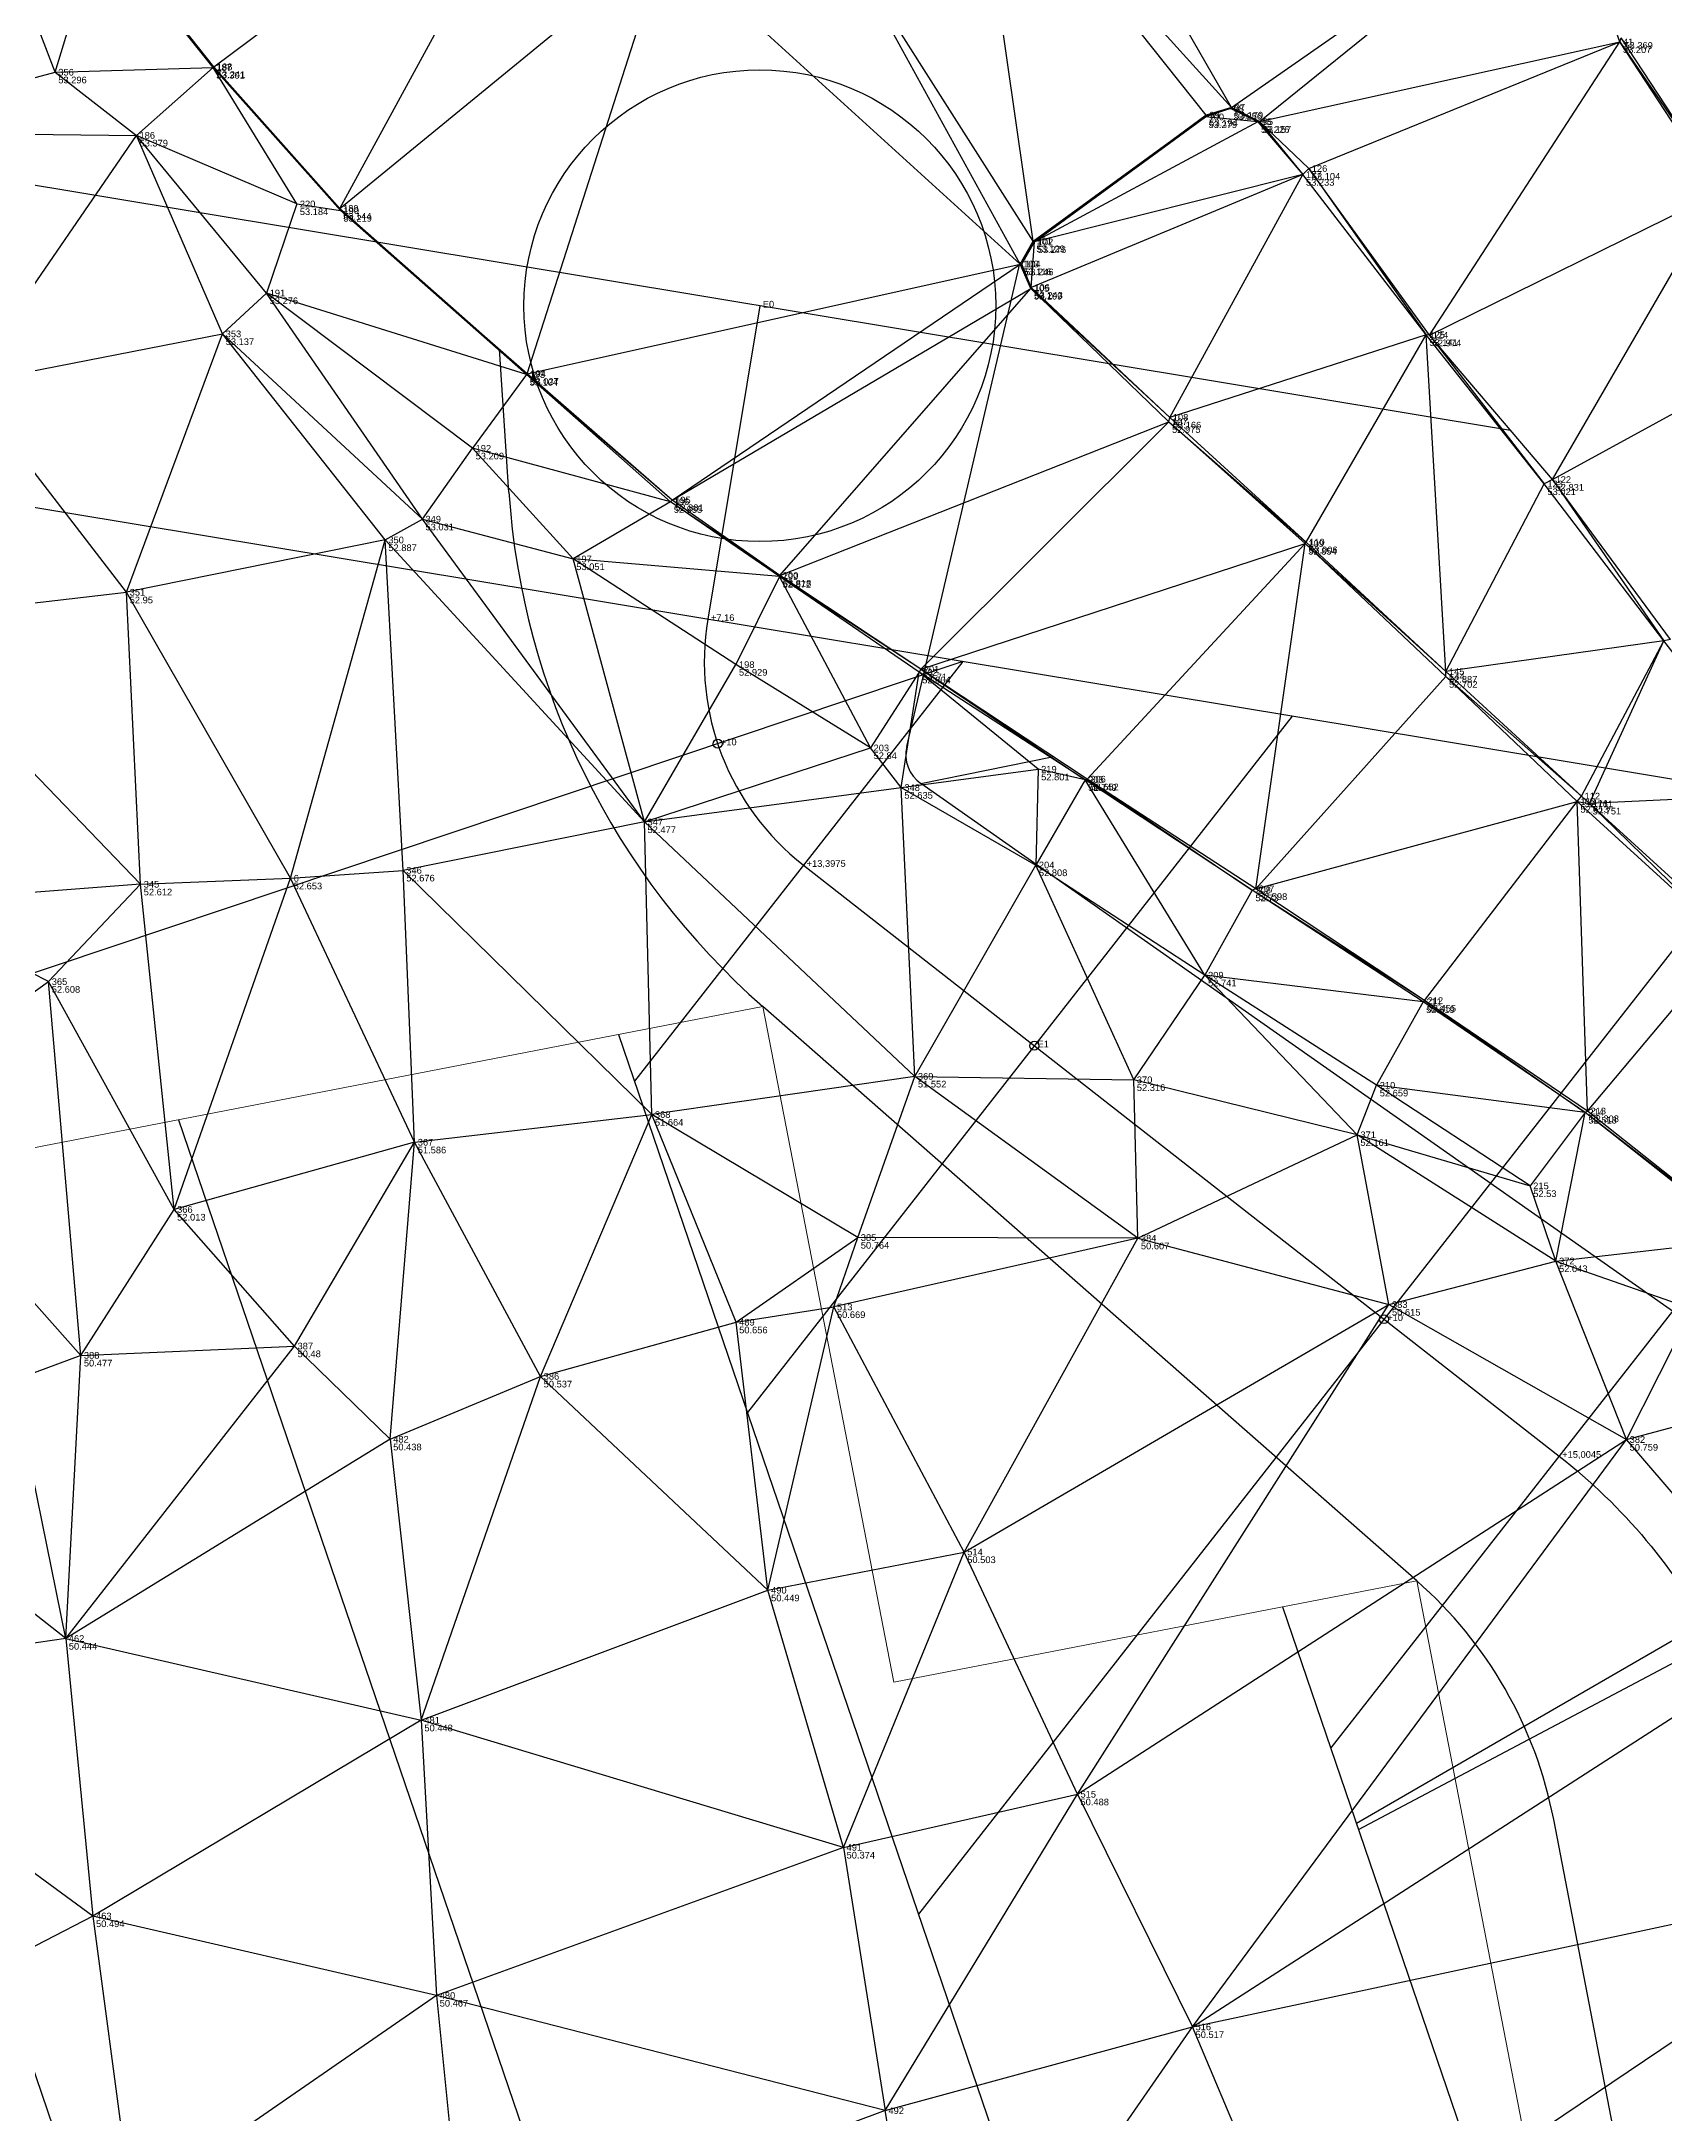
# Model space of a CAD drawing. Header units: millimetres. Extents: x 886 to 1006, y 4909 to 5107.
# Drawn here: x 927.07 to 963.66, y 5011.11 to 5057.81 of the extents above; entities that cross this region are included whole.
import ezdxf

# ---------------------------------------------------------------- set-up
doc = ezdxf.new("R2010")
doc.units = ezdxf.units.MM
for name, color, linetype in [('_Arestas', 8, 'Continuous'), ('_Cotas', 1, 'Continuous'), ('_Nomes', 7, 'Continuous'), ('Eixo0', 1, 'Continuous'), ('Seções', 2, 'Continuous')]:
    doc.layers.add(name, color=color, linetype=linetype)
doc.styles.get("Standard").update_dxf_attribs({"font": 'arial.ttf'})

msp = doc.modelspace()

# ---------------------------------------------------------------- linework, layer by layer
for p, q in [((946.563, 5041.931), (949.122, 5052.841)), ((937.601, 5047.664), (937.387, 5050.88)), ((946.881, 5041.097), (949.836, 5041.7)), ((964.463, 5028.756), (946.881, 5041.097)), ((958.051, 5023.138), (943.321, 5036.072)), ((962.583, 5010.264), (961.136, 5017.757))]:
    msp.add_line(p, q)
at = {"linetype": 'Continuous', "lineweight": 0, "flags": 128}
msp.add_lwpolyline([(894.592, 4995.086), (902.089, 4996.539), (902.096, 4996.505), (961, 5007.921), (958.051, 5023.138), (946.27, 5020.855), (943.321, 5036.072), (889.037, 5025.551), (886.665, 5000.342)], close=True, dxfattribs=at)
for centre, radius in [((943.254, 5051.861), 5.314), ((942.305, 5041.994), 0.1), ((949.438, 5035.191), 0.1), ((957.315, 5029.03), 0.1)]:
    msp.add_circle(centre, radius)
for centre, radius, start, end in [((954.487, 5048.789), 16.923, 183.8102, 228.715), ((947.338, 5041.749), 0.797, 166.7983, 234.9349), ((951.73, 5015.939), 9.58, 10.9392, 48.715)]:
    msp.add_arc(centre, radius, start, end)
at = {"layer": '_Arestas'}
for p, q in [((953.881, 5056.329), (948.456, 5065.759)), ((930.953, 5057.243), (938.652, 5062.986)), ((933.796, 5054.052), (938.652, 5062.986)), ((953.311, 5056.154), (948.056, 5062.757)), ((949.414, 5053.318), (948.056, 5062.757)), ((953.881, 5056.329), (948.056, 5062.757)), ((953.881, 5056.329), (961.302, 5061.5)), ((954.511, 5056.008), (961.302, 5061.5)), ((962.627, 5057.805), (961.302, 5061.5)), ((927.381, 5057.122), (928.381, 5060.441)), ((930.953, 5057.243), (928.381, 5060.441)), ((930.941, 5057.228), (928.381, 5060.441)), ((930.953, 5057.243), (928.403, 5060.47)), ((933.796, 5054.052), (941.13, 5060.064)), ((938.014, 5050.33), (941.13, 5060.064)), ((949.117, 5052.801), (941.13, 5060.064)), ((949.414, 5053.318), (945.161, 5059.994)), ((949.117, 5052.801), (945.161, 5059.994)), ((927.381, 5057.122), (926.567, 5059.258)), ((954.511, 5056.008), (962.627, 5057.805)), ((955.617, 5054.952), (962.627, 5057.805)), ((958.341, 5051.198), (962.627, 5057.805)), ((962.627, 5057.805), (962.659, 5057.9)), ((964.85, 5054.406), (962.627, 5057.805)), ((962.627, 5057.805), (964.898, 5054.478)), ((964.898, 5054.478), (962.659, 5057.9)), ((922.259, 5055.779), (927.381, 5057.122)), ((927.381, 5057.122), (930.941, 5057.228)), ((927.381, 5057.122), (929.211, 5055.699)), ((930.941, 5057.228), (929.211, 5055.699)), ((930.953, 5057.243), (930.941, 5057.228)), ((933.796, 5054.052), (930.941, 5057.228)), ((933.805, 5054.006), (930.941, 5057.228)), ((932.822, 5054.154), (930.941, 5057.228)), ((933.796, 5054.052), (930.953, 5057.243)), ((949.414, 5053.318), (953.311, 5056.154)), ((953.311, 5056.154), (949.444, 5053.299)), ((949.444, 5053.299), (953.292, 5056.115)), ((949.444, 5053.299), (953.292, 5056.115)), ((954.471, 5056.005), (949.444, 5053.299)), ((953.856, 5056.303), (953.292, 5056.115)), ((953.311, 5056.154), (953.292, 5056.115)), ((954.471, 5056.005), (953.292, 5056.115)), ((953.881, 5056.329), (953.311, 5056.154)), ((953.311, 5056.154), (953.856, 5056.303)), ((953.881, 5056.329), (953.856, 5056.303)), ((954.471, 5056.005), (953.856, 5056.303)), ((954.511, 5056.008), (953.881, 5056.329)), ((953.881, 5056.329), (954.471, 5056.005)), ((954.511, 5056.008), (954.471, 5056.005)), ((954.471, 5056.005), (955.486, 5054.816)), ((955.617, 5054.952), (954.511, 5056.008)), ((954.511, 5056.008), (955.486, 5054.816)), ((922.259, 5055.779), (929.211, 5055.699)), ((925.371, 5050.103), (929.211, 5055.699)), ((931.152, 5051.227), (929.211, 5055.699)), ((932.143, 5052.148), (929.211, 5055.699)), ((932.822, 5054.154), (929.211, 5055.699)), ((955.617, 5054.952), (955.486, 5054.816)), ((958.341, 5051.198), (955.617, 5054.952)), ((955.617, 5054.952), (958.265, 5051.207)), ((955.486, 5054.816), (949.368, 5052.272)), ((955.486, 5054.816), (949.444, 5053.299)), ((952.487, 5049.347), (955.486, 5054.816)), ((958.265, 5051.207), (955.486, 5054.816)), ((932.822, 5054.154), (932.143, 5052.148)), ((932.822, 5054.154), (933.805, 5054.006)), ((933.796, 5054.052), (933.805, 5054.006)), ((938.014, 5050.33), (933.796, 5054.052)), ((958.341, 5051.198), (964.85, 5054.406)), ((961.107, 5047.945), (964.85, 5054.406)), ((938.014, 5050.33), (933.805, 5054.006)), ((937.998, 5050.311), (933.805, 5054.006)), ((949.117, 5052.801), (949.414, 5053.318)), ((949.414, 5053.318), (949.159, 5052.798)), ((949.159, 5052.798), (949.444, 5053.299)), ((949.368, 5052.272), (949.444, 5053.299)), ((949.414, 5053.318), (949.444, 5053.299)), ((938.014, 5050.33), (949.117, 5052.801)), ((941.276, 5047.484), (949.117, 5052.801)), ((949.117, 5052.801), (949.159, 5052.798)), ((949.117, 5052.801), (949.368, 5052.272)), ((949.357, 5052.251), (949.117, 5052.801)), ((949.368, 5052.272), (949.159, 5052.798)), ((931.152, 5051.227), (932.143, 5052.148)), ((935.652, 5047.053), (932.143, 5052.148)), ((936.782, 5048.649), (932.143, 5052.148)), ((937.998, 5050.311), (932.143, 5052.148)), ((941.276, 5047.484), (949.357, 5052.251)), ((943.702, 5045.783), (949.357, 5052.251)), ((949.357, 5052.251), (949.368, 5052.272)), ((949.357, 5052.251), (952.487, 5049.347)), ((952.47, 5049.248), (949.357, 5052.251)), ((952.487, 5049.347), (949.368, 5052.272)), ((925.371, 5050.103), (931.152, 5051.227)), ((928.99, 5045.407), (931.152, 5051.227)), ((935.652, 5047.053), (931.152, 5051.227)), ((934.816, 5046.584), (931.152, 5051.227)), ((958.265, 5051.207), (952.487, 5049.347)), ((955.557, 5046.536), (958.265, 5051.207)), ((958.341, 5051.198), (958.265, 5051.207)), ((960.925, 5047.846), (958.265, 5051.207)), ((958.706, 5043.619), (958.265, 5051.207)), ((961.107, 5047.945), (958.341, 5051.198)), ((958.341, 5051.198), (960.925, 5047.846)), ((961.107, 5047.945), (967.02, 5051.177)), ((937.998, 5050.311), (936.782, 5048.649)), ((938.014, 5050.33), (937.998, 5050.311)), ((941.276, 5047.484), (937.998, 5050.311)), ((941.245, 5047.446), (937.998, 5050.311)), ((941.276, 5047.484), (938.014, 5050.33)), ((928.99, 5045.407), (925.371, 5050.103)), ((952.47, 5049.248), (952.487, 5049.347)), ((955.557, 5046.536), (952.487, 5049.347)), ((943.702, 5045.783), (952.47, 5049.248)), ((946.877, 5043.672), (952.47, 5049.248)), ((952.47, 5049.248), (955.557, 5046.536)), ((955.539, 5046.504), (952.47, 5049.248)), ((935.652, 5047.053), (936.782, 5048.649)), ((939.049, 5046.156), (936.782, 5048.649)), ((941.245, 5047.446), (936.782, 5048.649)), ((961.107, 5047.945), (960.925, 5047.846)), ((963.771, 5044.343), (961.107, 5047.945)), ((961.107, 5047.945), (963.616, 5044.316)), ((941.276, 5047.484), (941.245, 5047.446)), ((943.702, 5045.783), (941.276, 5047.484)), ((958.706, 5043.619), (960.925, 5047.846)), ((963.616, 5044.316), (960.925, 5047.846)), ((934.816, 5046.584), (935.652, 5047.053)), ((935.652, 5047.053), (939.049, 5046.156)), ((940.654, 5040.232), (935.652, 5047.053)), ((941.245, 5047.446), (939.049, 5046.156)), ((943.702, 5045.783), (941.245, 5047.446)), ((943.698, 5045.759), (941.245, 5047.446)), ((934.816, 5046.584), (928.99, 5045.407)), ((932.684, 5038.963), (934.816, 5046.584)), ((935.22, 5039.142), (934.816, 5046.584)), ((940.654, 5040.232), (934.816, 5046.584)), ((942.714, 5043.777), (939.049, 5046.156)), ((940.654, 5040.232), (939.049, 5046.156)), ((943.698, 5045.759), (939.049, 5046.156)), ((946.877, 5043.672), (955.539, 5046.504)), ((950.627, 5041.196), (955.539, 5046.504)), ((954.424, 5038.725), (955.539, 5046.504)), ((955.539, 5046.504), (955.557, 5046.536)), ((955.539, 5046.504), (958.706, 5043.619)), ((958.708, 5043.506), (955.539, 5046.504)), ((958.706, 5043.619), (955.557, 5046.536)), ((943.698, 5045.759), (942.714, 5043.777)), ((943.702, 5045.783), (943.698, 5045.759)), ((946.877, 5043.672), (943.698, 5045.759)), ((946.842, 5043.604), (943.698, 5045.759)), ((945.746, 5041.9), (943.698, 5045.759)), ((946.877, 5043.672), (943.702, 5045.783)), ((923.575, 5044.784), (928.99, 5045.407)), ((932.684, 5038.963), (928.99, 5045.407)), ((929.306, 5038.828), (928.99, 5045.407)), ((929.306, 5038.828), (923.575, 5044.784)), ((963.616, 5044.316), (958.706, 5043.619)), ((961.762, 5040.815), (963.616, 5044.316)), ((961.945, 5040.651), (963.616, 5044.316)), ((963.771, 5044.343), (963.616, 5044.316)), ((966.288, 5040.845), (963.616, 5044.316)), ((940.654, 5040.232), (942.714, 5043.777)), ((945.746, 5041.9), (942.714, 5043.777)), ((946.842, 5043.604), (945.746, 5041.9)), ((946.44, 5041.007), (946.842, 5043.604)), ((946.877, 5043.672), (946.842, 5043.604)), ((950.582, 5041.182), (946.842, 5043.604)), ((949.521, 5041.42), (946.842, 5043.604)), ((946.877, 5043.672), (950.582, 5041.182)), ((950.627, 5041.196), (946.877, 5043.672)), ((954.424, 5038.725), (958.708, 5043.506)), ((958.708, 5043.506), (958.706, 5043.619)), ((961.762, 5040.815), (958.706, 5043.619)), ((958.708, 5043.506), (961.762, 5040.815)), ((961.668, 5040.691), (958.708, 5043.506)), ((940.654, 5040.232), (945.746, 5041.9)), ((946.44, 5041.007), (945.746, 5041.9)), ((946.44, 5041.007), (949.521, 5041.42)), ((949.521, 5041.42), (949.47, 5039.262)), ((950.582, 5041.182), (949.521, 5041.42)), ((940.654, 5040.232), (946.44, 5041.007)), ((946.44, 5041.007), (949.47, 5039.262)), ((946.745, 5034.501), (946.44, 5041.007)), ((950.582, 5041.182), (949.47, 5039.262)), ((950.627, 5041.196), (950.582, 5041.182)), ((954.347, 5038.697), (950.582, 5041.182)), ((953.281, 5036.78), (950.582, 5041.182)), ((950.627, 5041.196), (954.347, 5038.697)), ((954.424, 5038.725), (950.627, 5041.196)), ((954.424, 5038.725), (961.668, 5040.691)), ((958.226, 5036.208), (961.668, 5040.691)), ((961.668, 5040.691), (961.762, 5040.815)), ((961.668, 5040.691), (961.945, 5040.651)), ((965.111, 5037.549), (961.668, 5040.691)), ((961.895, 5033.72), (961.668, 5040.691)), ((961.945, 5040.651), (961.762, 5040.815)), ((966.288, 5040.845), (961.945, 5040.651)), ((965.111, 5037.549), (961.945, 5040.651)), ((965.18, 5037.688), (961.945, 5040.651)), ((940.654, 5040.232), (935.22, 5039.142)), ((946.745, 5034.501), (940.654, 5040.232)), ((940.821, 5033.64), (940.654, 5040.232)), ((932.684, 5038.963), (935.22, 5039.142)), ((935.479, 5033.017), (935.22, 5039.142)), ((940.821, 5033.64), (935.22, 5039.142)), ((946.745, 5034.501), (949.47, 5039.262)), ((951.676, 5034.423), (949.47, 5039.262)), ((953.281, 5036.78), (949.47, 5039.262)), ((929.306, 5038.828), (923.756, 5038.412)), ((927.234, 5036.635), (929.306, 5038.828)), ((929.306, 5038.828), (932.684, 5038.963)), ((930.058, 5031.503), (929.306, 5038.828)), ((930.058, 5031.503), (932.684, 5038.963)), ((935.479, 5033.017), (932.684, 5038.963)), ((954.347, 5038.697), (953.281, 5036.78)), ((954.424, 5038.725), (954.347, 5038.697)), ((958.226, 5036.208), (954.347, 5038.697)), ((958.194, 5036.178), (954.347, 5038.697)), ((958.226, 5036.208), (954.424, 5038.725)), ((927.234, 5036.635), (923.756, 5038.412)), ((961.895, 5033.72), (965.111, 5037.549)), ((951.676, 5034.423), (953.281, 5036.78)), ((956.713, 5033.184), (953.281, 5036.78)), ((957.148, 5034.299), (953.281, 5036.78)), ((958.194, 5036.178), (953.281, 5036.78)), ((923.097, 5033.68), (927.234, 5036.635)), ((927.958, 5028.216), (927.234, 5036.635)), ((930.058, 5031.503), (927.234, 5036.635)), ((958.194, 5036.178), (957.148, 5034.299)), ((958.226, 5036.208), (958.194, 5036.178)), ((961.847, 5033.689), (958.194, 5036.178)), ((958.226, 5036.208), (961.847, 5033.689)), ((961.895, 5033.72), (958.226, 5036.208)), ((946.745, 5034.501), (940.821, 5033.64)), ((945.458, 5030.87), (946.745, 5034.501)), ((946.745, 5034.501), (951.676, 5034.423)), ((951.768, 5030.855), (946.745, 5034.501)), ((956.713, 5033.184), (951.676, 5034.423)), ((951.768, 5030.855), (951.676, 5034.423)), ((956.713, 5033.184), (957.148, 5034.299)), ((960.605, 5032.034), (957.148, 5034.299)), ((961.847, 5033.689), (957.148, 5034.299)), ((927.958, 5028.216), (923.097, 5033.68)), ((935.479, 5033.017), (940.821, 5033.64)), ((938.314, 5027.743), (940.821, 5033.64)), ((945.458, 5030.87), (940.821, 5033.64)), ((942.718, 5028.962), (940.821, 5033.64)), ((961.847, 5033.689), (960.605, 5032.034)), ((961.187, 5030.341), (961.847, 5033.689)), ((961.895, 5033.72), (961.847, 5033.689)), ((965.492, 5030.858), (961.847, 5033.689)), ((965.467, 5030.827), (961.847, 5033.689)), ((965.492, 5030.858), (961.895, 5033.72)), ((935.479, 5033.017), (930.058, 5031.503)), ((932.771, 5028.425), (935.479, 5033.017)), ((934.925, 5026.325), (935.479, 5033.017)), ((938.314, 5027.743), (935.479, 5033.017)), ((951.768, 5030.855), (956.713, 5033.184)), ((956.713, 5033.184), (960.605, 5032.034)), ((961.187, 5030.341), (956.713, 5033.184)), ((957.424, 5029.36), (956.713, 5033.184)), ((961.187, 5030.341), (960.605, 5032.034)), ((927.958, 5028.216), (930.058, 5031.503)), ((932.771, 5028.425), (930.058, 5031.503)), ((942.718, 5028.962), (945.458, 5030.87)), ((944.921, 5029.306), (945.458, 5030.87)), ((951.768, 5030.855), (944.921, 5029.306)), ((951.768, 5030.855), (945.458, 5030.87)), ((947.856, 5023.786), (951.768, 5030.855)), ((951.768, 5030.855), (957.424, 5029.36)), ((961.187, 5030.341), (965.467, 5030.827)), ((957.424, 5029.36), (961.187, 5030.341)), ((962.777, 5026.32), (961.187, 5030.341)), ((961.187, 5030.341), (964.265, 5029.265)), ((942.718, 5028.962), (944.921, 5029.306)), ((943.438, 5022.925), (944.921, 5029.306)), ((947.856, 5023.786), (944.921, 5029.306)), ((947.856, 5023.786), (957.424, 5029.36)), ((950.407, 5018.329), (957.424, 5029.36)), ((957.424, 5029.36), (962.777, 5026.32)), ((962.777, 5026.32), (964.265, 5029.265)), ((938.314, 5027.743), (942.718, 5028.962)), ((943.438, 5022.925), (942.718, 5028.962)), ((927.618, 5021.837), (932.771, 5028.425)), ((927.958, 5028.216), (932.771, 5028.425)), ((934.925, 5026.325), (932.771, 5028.425)), ((927.958, 5028.216), (926.443, 5027.652)), ((927.618, 5021.837), (927.958, 5028.216)), ((927.618, 5021.837), (926.443, 5027.652)), ((934.925, 5026.325), (938.314, 5027.743)), ((935.628, 5019.996), (938.314, 5027.743)), ((943.438, 5022.925), (938.314, 5027.743)), ((962.777, 5026.32), (966.193, 5027.244)), ((927.618, 5021.837), (922.14, 5026.136)), ((934.925, 5026.325), (927.618, 5021.837)), ((934.925, 5026.325), (935.628, 5019.996)), ((950.407, 5018.329), (962.777, 5026.32)), ((952.999, 5013.088), (962.777, 5026.32)), ((966.602, 5021.856), (962.777, 5026.32)), ((943.438, 5022.925), (947.856, 5023.786)), ((945.138, 5017.131), (947.856, 5023.786)), ((950.407, 5018.329), (947.856, 5023.786)), ((935.628, 5019.996), (943.438, 5022.925)), ((945.138, 5017.131), (943.438, 5022.925)), ((927.618, 5021.837), (920.997, 5020.865)), ((927.618, 5021.837), (935.628, 5019.996)), ((927.618, 5021.837), (928.232, 5015.586)), ((952.999, 5013.088), (966.602, 5021.856)), ((928.232, 5015.586), (920.997, 5020.865)), ((935.628, 5019.996), (928.232, 5015.586)), ((935.628, 5019.996), (935.973, 5013.795)), ((945.138, 5017.131), (935.628, 5019.996)), ((945.138, 5017.131), (950.407, 5018.329)), ((946.081, 5011.201), (950.407, 5018.329)), ((950.407, 5018.329), (952.999, 5013.088)), ((945.138, 5017.131), (935.973, 5013.795)), ((945.138, 5017.131), (946.081, 5011.201)), ((952.999, 5013.088), (969.563, 5016.629)), ((955.507, 5007.169), (969.563, 5016.629)), ((928.232, 5015.586), (919.711, 5011.165)), ((935.973, 5013.795), (928.232, 5015.586)), ((928.232, 5015.586), (929.097, 5009.047)), ((935.973, 5013.795), (929.097, 5009.047)), ((935.973, 5013.795), (936.585, 5007.684)), ((946.081, 5011.201), (935.973, 5013.795)), ((946.081, 5011.201), (952.999, 5013.088)), ((947.179, 5004.686), (952.999, 5013.088)), ((955.507, 5007.169), (952.999, 5013.088)), ((946.081, 5011.201), (936.585, 5007.684)), ((947.179, 5004.686), (946.081, 5011.201))]:
    msp.add_line(p, q, dxfattribs=at)
at = {"layer": 'Eixo0'}
msp.add_lwpolyline([(943.254, 5051.861), (942.082, 5044.797, 0.274474), (944.238, 5039.259), (961.257, 5025.947, -0.105145), (964.748, 5021.781), (970.668, 5010.627, -0.46168), (966.184, 4999.305), (915.271, 4981.942)], format="xyb", dxfattribs=at)
at = {"layer": 'Seções'}
for p, q in [((960.165, 5049.053), (915.139, 5056.528)), ((966.423, 5040.757), (916.015, 5049.125)), ((947.824, 5043.844), (917.024, 5033.521)), ((947.824, 5043.844), (940.429, 5034.39)), ((955.243, 5042.613), (942.974, 5026.927)), ((973.409, 5041.482), (956.115, 5019.374)), ((966.453, 5040.713), (946.829, 5015.624)), ((940.07, 5035.442), (968.481, 4952.131)), ((930.16, 5033.521), (957.833, 4952.375)), ((920.249, 5031.6), (946.153, 4955.642)), ((956.695, 5017.674), (979.624, 5030.945)), ((956.743, 5017.532), (980.164, 5029.963)), ((955.031, 5022.553), (977.477, 4956.734))]:
    msp.add_line(p, q, dxfattribs=at)

# ---------------------------------------------------------------- texts
at = {"layer": '_Cotas'}
for s, p in [('53.369', (962.729, 5057.65)), ('53.207', (962.697, 5057.555)), ('53.296', (927.451, 5056.872)), ('53.301', (931.011, 5056.978)), ('53.241', (931.023, 5056.993)), ('53.279', (953.362, 5055.865)), ('53.194', (953.381, 5055.904)), ('53.256', (953.927, 5056.053)), ('53.179', (953.951, 5056.079)), ('53.226', (954.542, 5055.755)), ('53.157', (954.581, 5055.758)), ('53.379', (929.281, 5055.449)), ('53.233', (955.556, 5054.566)), ('53.104', (955.687, 5054.702)), ('53.184', (932.892, 5053.904)), ('53.144', (933.866, 5053.802)), ('53.219', (933.875, 5053.756)), ('53.129', (949.484, 5053.068)), ('53.276', (949.514, 5053.049)), ('53.116', (949.187, 5052.551)), ('53.246', (949.229, 5052.548)), ('53.109', (949.427, 5052.001)), ('53.243', (949.438, 5052.022)), ('53.276', (932.213, 5051.898)), ('53.137', (931.222, 5050.977)), ('53.141', (958.336, 5050.957)), ('52.974', (958.411, 5050.948)), ('53.104', (938.068, 5050.061)), ('53.027', (938.085, 5050.08)), ('52.975', (952.54, 5048.998)), ('53.166', (952.557, 5049.097)), ('53.209', (936.852, 5048.399)), ('53.021', (960.995, 5047.596)), ('52.831', (961.178, 5047.695)), ('52.955', (941.316, 5047.196)), ('52.881', (941.346, 5047.234)), ('53.031', (935.722, 5046.803)), ('52.887', (934.886, 5046.334)), ('52.854', (955.609, 5046.254)), ('53.006', (955.627, 5046.286)), ('53.051', (939.119, 5045.906)), ('52.872', (943.768, 5045.509)), ('52.818', (943.772, 5045.533)), ('52.95', (929.06, 5045.157)), ('52.929', (942.784, 5043.527)), ('52.804', (946.912, 5043.354)), ('52.71', (946.947, 5043.422)), ('52.887', (958.776, 5043.369)), ('52.702', (958.778, 5043.256)), ('52.84', (945.816, 5041.65)), ('52.801', (949.591, 5041.17)), ('52.749', (950.652, 5040.932)), ('52.652', (950.697, 5040.946)), ('52.635', (946.51, 5040.757)), ('52.613', (961.738, 5040.441)), ('52.761', (961.832, 5040.565)), ('52.751', (962.015, 5040.401)), ('52.477', (940.724, 5039.982)), ('52.808', (949.54, 5039.012)), ('52.612', (929.376, 5038.578)), ('52.653', (932.754, 5038.713)), ('52.676', (935.29, 5038.892)), ('52.598', (954.494, 5038.475)), ('52.73', (954.417, 5038.447)), ('52.608', (927.304, 5036.385)), ('52.741', (953.351, 5036.53)), ('52.619', (958.264, 5035.928)), ('52.455', (958.296, 5035.958)), ('51.552', (946.815, 5034.251)), ('52.316', (951.746, 5034.173)), ('52.659', (957.218, 5034.049)), ('51.664', (940.891, 5033.39)), ('52.518', (961.917, 5033.439)), ('52.308', (961.965, 5033.47)), ('52.161', (956.783, 5032.934)), ('51.586', (935.549, 5032.767)), ('52.53', (960.675, 5031.784)), ('52.013', (930.128, 5031.253)), ('50.764', (945.528, 5030.62)), ('50.607', (951.838, 5030.605)), ('52.043', (961.257, 5030.091)), ('50.656', (942.788, 5028.712)), ('50.669', (944.991, 5029.056)), ('50.615', (957.494, 5029.11)), ('50.477', (928.028, 5027.966)), ('50.48', (932.841, 5028.175)), ('50.537', (938.385, 5027.493)), ('50.438', (934.995, 5026.075)), ('50.759', (962.847, 5026.07)), ('50.503', (947.926, 5023.536)), ('50.449', (943.508, 5022.675)), ('50.444', (927.688, 5021.587)), ('50.448', (935.698, 5019.746)), ('50.488', (950.477, 5018.079)), ('50.374', (945.208, 5016.881)), ('50.494', (928.302, 5015.336)), ('50.467', (936.043, 5013.545)), ('50.517', (953.069, 5012.838))]:
    msp.add_text(s, height=0.15, dxfattribs=at).set_placement(p)
at = {"layer": '_Nomes'}
for s, p in [('41', (962.697, 5057.73)), ('187', (931.011, 5057.153)), ('188', (931.023, 5057.168)), ('356', (927.451, 5057.047)), ('98', (953.927, 5056.228)), ('97', (953.951, 5056.254)), ('100', (953.362, 5056.04)), ('99', (953.381, 5056.079)), ('96', (954.542, 5055.93)), ('95', (954.581, 5055.933)), ('186', (929.281, 5055.624)), ('126', (955.687, 5054.877)), ('127', (955.556, 5054.741)), ('220', (932.892, 5054.079)), ('189', (933.866, 5053.977)), ('190', (933.875, 5053.931)), ('101', (949.484, 5053.243)), ('102', (949.514, 5053.224)), ('103', (949.187, 5052.726)), ('104', (949.229, 5052.723)), ('191', (932.213, 5052.073)), ('105', (949.427, 5052.176)), ('106', (949.438, 5052.197)), ('353', (931.222, 5051.152)), ('125', (958.336, 5051.132)), ('124', (958.411, 5051.123)), ('193', (938.068, 5050.236)), ('194', (938.085, 5050.255)), ('108', (952.557, 5049.272)), ('107', (952.54, 5049.173)), ('192', (936.852, 5048.574)), ('122', (961.178, 5047.87)), ('196', (941.316, 5047.371)), ('195', (941.346, 5047.409)), ('123', (960.995, 5047.771)), ('349', (935.722, 5046.978)), ('350', (934.886, 5046.509)), ('109', (955.609, 5046.429)), ('110', (955.627, 5046.461)), ('197', (939.119, 5046.081)), ('200', (943.772, 5045.708)), ('199', (943.768, 5045.684)), ('351', (929.06, 5045.332)), ('198', (942.784, 5043.702)), ('201', (946.947, 5043.597)), ('202', (946.912, 5043.529)), ('145', (958.776, 5043.544)), ('144', (958.778, 5043.431)), ('203', (945.816, 5041.825)), ('219', (949.591, 5041.345)), ('348', (946.51, 5040.932)), ('205', (950.652, 5041.107)), ('206', (950.697, 5041.121)), ('113', (961.738, 5040.616)), ('112', (961.832, 5040.74)), ('111', (962.015, 5040.576)), ('347', (940.724, 5040.157)), ('346', (935.29, 5039.067)), ('204', (949.54, 5039.187)), ('345', (929.376, 5038.753)), ('6', (932.754, 5038.888)), ('208', (954.417, 5038.622)), ('207', (954.494, 5038.65)), ('209', (953.351, 5036.705)), ('365', (927.304, 5036.56)), ('212', (958.296, 5036.133)), ('211', (958.264, 5036.103)), ('369', (946.815, 5034.426)), ('370', (951.746, 5034.348)), ('210', (957.218, 5034.224)), ('368', (940.891, 5033.565)), ('214', (961.917, 5033.614)), ('213', (961.965, 5033.645)), ('367', (935.549, 5032.942)), ('371', (956.783, 5033.109)), ('215', (960.675, 5031.959)), ('366', (930.128, 5031.428)), ('385', (945.528, 5030.795)), ('384', (951.838, 5030.78)), ('372', (961.257, 5030.266)), ('513', (944.991, 5029.231)), ('383', (957.494, 5029.285)), ('489', (942.788, 5028.887)), ('387', (932.841, 5028.35)), ('388', (928.028, 5028.141)), ('386', (938.385, 5027.668)), ('482', (934.995, 5026.25)), ('382', (962.847, 5026.245)), ('514', (947.926, 5023.711)), ('490', (943.508, 5022.85)), ('462', (927.688, 5021.762)), ('481', (935.698, 5019.921)), ('515', (950.477, 5018.254)), ('491', (945.208, 5017.056)), ('463', (928.302, 5015.511)), ('480', (936.043, 5013.72)), ('516', (953.069, 5013.013)), ('492', (946.151, 5011.126))]:
    msp.add_text(s, height=0.15, dxfattribs=at).set_placement(p)
at = {"layer": 'Eixo0'}
for s, p in [('E0', (943.321, 5051.821)), ('+7,16', (942.152, 5044.759)), ('+10', (942.376, 5041.956)), ('+13,3975', (944.308, 5039.221)), ('E1', (949.509, 5035.153)), ('+10', (957.386, 5028.992)), ('+15,0045', (961.327, 5025.908))]:
    msp.add_text(s, height=0.15, dxfattribs=at).set_placement(p)

doc.saveas('drawing.dxf')
